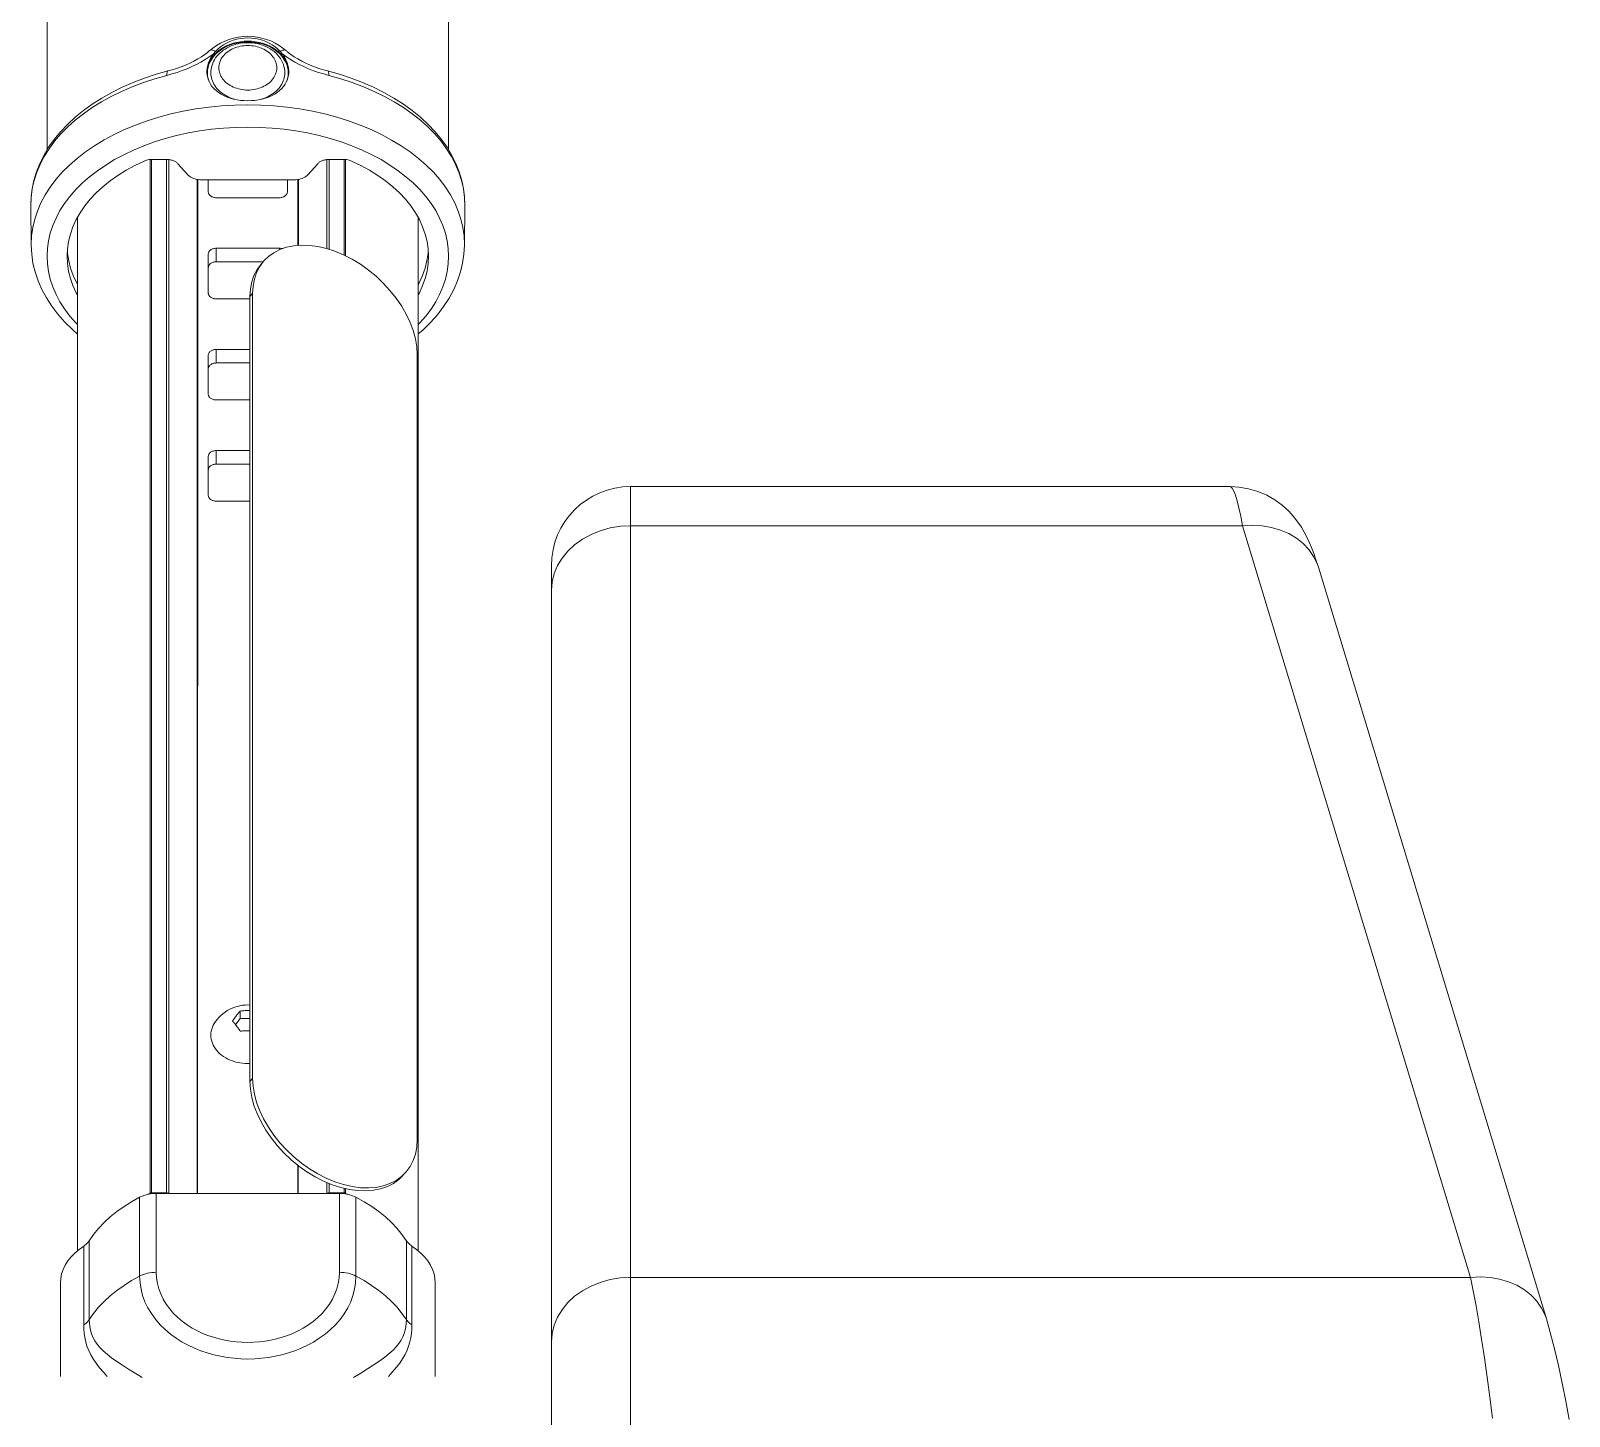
# Model space of a CAD drawing. Header units: centimetres. Extents: x 118932 to 154602, y -32682 to -23521.
# Drawn here: x 129671.52 to 129700.65, y -27711.96 to -27685.74 of the extents above; entities that cross this region are included whole.
import ezdxf

# ---------------------------------------------------------------- set-up
doc = ezdxf.new("R2010")
doc.units = ezdxf.units.CM
doc.header["$LTSCALE"] = 50
doc.header["$MEASUREMENT"] = 0
doc.layers.add('GEN_02_TF_Mobilya', color=7, linetype='Continuous', lineweight=5, true_color=0x745e3d)

# ---------------------------------------------------------------- blocks, each defined once
blk = doc.blocks.new('spor aletleri 3')
at = {"layer": 'GEN_02_TF_Mobilya'}
for p, q in [((-2.482, -94.015), (-2.482, -74.454)), ((-2.439, -94.025), (-2.439, -74.456)), ((0.557, -76.142), (0.557, -74.456)), ((0.881, -74.454), (0.881, -76.264)), ((0.91, -74.455), (0.91, -76.279)), ((-1.897, -94.025), (-1.897, -74.832)), ((-1.891, -94.025), (-1.89, -74.833)), ((0.009, -76.08), (0.009, -74.833)), ((0.016, -76.08), (0.016, -74.832)), ((-4.165, -75.552), (-4.165, -95.109)), ((2.283, -75.552), (2.283, -95.109)), ((-0.652, -76.391), (-1.541, -76.391)), ((-0.9, -78.049), (-1.541, -78.049)), ((-0.9, -78.306), (-1.541, -78.306)), ((-0.9, -79.964), (-1.541, -79.964)), ((-0.9, -80.221), (-1.541, -80.221)), ((-0.9, -90.716), (-1.085, -90.716)), ((-0.9, -91.904), (-0.85, -91.849)), ((0.009, -94.025), (0.009, -93.494)), ((0.015, -94.025), (0.015, -93.499)), ((0.557, -94.025), (0.557, -93.819)), ((0.881, -93.928), (0.881, -94.015)), ((0.955, -94.043), (0.91, -94.021))]:
    blk.add_line(p, q, dxfattribs=at)
at = {"layer": 'GEN_02_TF_Mobilya', "flags": 128}
for points in [[(-4.74, -74.269), (-4.739, -35.954)], [(2.859, -35.954), (2.858, -74.269)], [(3.169, -75.333), (3.164, -75.172), (3.144, -75.01), (3.11, -74.849), (3.062, -74.69), (2.999, -74.532), (2.922, -74.376), (2.831, -74.224), (2.726, -74.075), (2.606, -73.93), (2.474, -73.79), (2.329, -73.655), (2.172, -73.527), (2.004, -73.406), (1.824, -73.292), (1.635, -73.185), (1.437, -73.086), (1.23, -72.996), (1.016, -72.914), (0.794, -72.841), (0.567, -72.776), (0.493, -72.756), (0.406, -72.729), (0.321, -72.699), (0.238, -72.666), (0.157, -72.63), (0.08, -72.592), (0.007, -72.551), (-0.062, -72.508), (-0.127, -72.464), (-0.175, -72.427), (-0.176, -72.426), (-0.188, -72.417), (-0.199, -72.408), (-0.21, -72.399), (-0.221, -72.389), (-0.277, -72.344), (-0.349, -72.294), (-0.425, -72.25), (-0.505, -72.211), (-0.588, -72.18), (-0.674, -72.155), (-0.762, -72.137), (-0.852, -72.126), (-0.942, -72.122), (-1.032, -72.126), (-1.121, -72.137), (-1.209, -72.155), (-1.295, -72.18), (-1.378, -72.212), (-1.458, -72.25), (-1.534, -72.294), (-1.605, -72.344), (-1.66, -72.389), (-1.672, -72.399), (-1.683, -72.409), (-1.694, -72.418), (-1.706, -72.427), (-1.755, -72.465), (-1.82, -72.509), (-1.889, -72.552), (-1.963, -72.592), (-2.04, -72.63), (-2.12, -72.666), (-2.204, -72.699), (-2.289, -72.729), (-2.375, -72.756), (-2.448, -72.776), (-2.452, -72.778), (-2.459, -72.783), (-2.465, -72.793), (-2.47, -72.806), (-2.474, -72.822), (-2.476, -72.841), (-2.476, -72.863), (-2.378, -72.836), (-2.281, -72.806), (-2.185, -72.772), (-2.092, -72.736), (-2.001, -72.697), (-1.913, -72.655), (-1.828, -72.61), (-1.747, -72.563), (-1.671, -72.514), (-1.6, -72.463)], [(-0.166, -72.797), (-0.169, -72.754), (-0.179, -72.699), (-0.195, -72.646), (-0.218, -72.594), (-0.247, -72.544), (-0.282, -72.496), (-0.322, -72.451), (-0.368, -72.409), (-0.418, -72.37), (-0.473, -72.335), (-0.532, -72.304), (-0.595, -72.277), (-0.66, -72.255), (-0.728, -72.237), (-0.798, -72.225), (-0.869, -72.217), (-0.941, -72.215), (-1.012, -72.217), (-1.084, -72.225), (-1.153, -72.237), (-1.221, -72.255), (-1.287, -72.277), (-1.349, -72.304), (-1.408, -72.335), (-1.463, -72.37), (-1.514, -72.409), (-1.559, -72.451), (-1.6, -72.496), (-1.634, -72.544), (-1.663, -72.594), (-1.686, -72.646), (-1.702, -72.699), (-1.712, -72.754), (-1.716, -72.797), (-1.716, -72.777), (-1.711, -72.724), (-1.7, -72.67), (-1.684, -72.617), (-1.661, -72.565), (-1.634, -72.513), (-1.6, -72.463), (-1.593, -72.454), (-1.586, -72.445), (-1.578, -72.436), (-1.571, -72.427), (-1.563, -72.418), (-1.555, -72.409), (-1.51, -72.364), (-1.459, -72.322), (-1.404, -72.284), (-1.345, -72.25), (-1.282, -72.221), (-1.217, -72.197), (-1.15, -72.178), (-1.081, -72.165), (-1.011, -72.157), (-0.941, -72.154), (-0.87, -72.157), (-0.8, -72.165), (-0.732, -72.178), (-0.665, -72.197), (-0.599, -72.221), (-0.537, -72.25), (-0.477, -72.284), (-0.422, -72.322), (-0.372, -72.364), (-0.326, -72.409)], [(-1.678, -72.971), (-1.693, -72.922), (-1.702, -72.869), (-1.706, -72.815), (-1.702, -72.761), (-1.693, -72.707), (-1.676, -72.654), (-1.654, -72.603), (-1.625, -72.554), (-1.591, -72.506), (-1.551, -72.462), (-1.506, -72.42), (-1.456, -72.382), (-1.402, -72.347), (-1.344, -72.317), (-1.282, -72.29), (-1.217, -72.268), (-1.15, -72.251), (-1.082, -72.239), (-1.012, -72.231), (-0.941, -72.229), (-0.87, -72.231), (-0.8, -72.239), (-0.731, -72.251), (-0.664, -72.268), (-0.599, -72.29), (-0.538, -72.317), (-0.48, -72.347), (-0.425, -72.382), (-0.375, -72.42), (-0.33, -72.462), (-0.29, -72.506), (-0.256, -72.554), (-0.227, -72.603), (-0.205, -72.654), (-0.189, -72.707), (-0.179, -72.761), (-0.176, -72.815), (-0.179, -72.869), (-0.189, -72.922), (-0.204, -72.971)], [(-5.042, -76.076), (-5.042, -76.057), (-5.035, -75.9), (-5.013, -75.742), (-4.976, -75.586), (-4.925, -75.43), (-4.858, -75.277), (-4.778, -75.126), (-4.683, -74.979), (-4.575, -74.835), (-4.453, -74.696), (-4.319, -74.562), (-4.172, -74.434), (-4.014, -74.311), (-3.844, -74.195), (-3.663, -74.085), (-3.473, -73.983), (-3.273, -73.889), (-3.065, -73.802), (-2.849, -73.724), (-2.626, -73.654), (-2.397, -73.593), (-2.162, -73.54), (-1.923, -73.498), (-1.681, -73.464), (-1.436, -73.44), (-1.189, -73.426), (-0.941, -73.421), (-0.693, -73.426), (-0.446, -73.44), (-0.2, -73.464), (0.042, -73.498), (0.281, -73.541), (0.515, -73.593), (0.745, -73.654), (0.968, -73.724), (1.184, -73.802), (1.392, -73.889), (1.591, -73.983), (1.782, -74.086), (1.962, -74.195), (2.132, -74.311), (2.291, -74.434), (2.437, -74.562), (2.572, -74.696), (2.694, -74.835), (2.802, -74.979), (2.897, -75.126), (2.977, -75.277), (3.043, -75.43), (3.095, -75.586), (3.131, -75.742), (3.153, -75.9), (3.161, -76.057), (3.161, -76.077), (3.169, -75.333), (3.169, -75.333), (3.169, -75.314), (3.162, -75.159), (3.141, -75.005), (3.105, -74.85), (3.056, -74.697), (2.992, -74.546), (2.914, -74.397), (2.822, -74.251), (2.717, -74.109), (2.599, -73.971), (2.468, -73.838), (2.326, -73.711), (2.172, -73.589), (2.007, -73.473), (1.831, -73.363), (1.646, -73.261), (1.451, -73.166), (1.248, -73.078), (1.037, -72.998), (0.819, -72.927), (0.595, -72.863), (0.496, -72.836), (0.399, -72.806), (0.304, -72.773), (0.211, -72.736), (0.12, -72.697), (0.032, -72.655), (-0.053, -72.611), (-0.134, -72.563), (-0.21, -72.514), (-0.281, -72.463), (-0.248, -72.513), (-0.22, -72.565), (-0.198, -72.617), (-0.181, -72.67), (-0.17, -72.724), (-0.166, -72.777), (-0.166, -72.797), (-0.167, -72.83), (-0.175, -72.881), (-0.188, -72.931), (-0.207, -72.98), (-0.232, -73.026), (-0.263, -73.07), (-0.299, -73.112), (-0.34, -73.151), (-0.386, -73.186), (-0.436, -73.218), (-0.491, -73.247), (-0.548, -73.272), (-0.609, -73.293), (-0.673, -73.311), (-0.738, -73.325), (-0.805, -73.335), (-0.872, -73.34), (-0.941, -73.342), (-1.009, -73.34), (-1.076, -73.335), (-1.143, -73.325), (-1.209, -73.311), (-1.272, -73.293), (-1.333, -73.272), (-1.391, -73.247), (-1.445, -73.218), (-1.495, -73.186), (-1.541, -73.151), (-1.582, -73.112), (-1.619, -73.07), (-1.649, -73.026), (-1.674, -72.98), (-1.693, -72.931), (-1.707, -72.881), (-1.714, -72.83), (-1.716, -72.797)], [(-1.66, -72.389), (-1.655, -72.385), (-1.645, -72.382), (-1.634, -72.38), (-1.621, -72.382), (-1.606, -72.385), (-1.59, -72.391), (-1.573, -72.399), (-1.555, -72.409)], [(-1.194, -73.314), (-1.218, -73.307), (-1.255, -73.294), (-1.291, -73.279), (-1.325, -73.263), (-1.359, -73.245), (-1.391, -73.225), (-1.421, -73.205), (-1.45, -73.183), (-1.477, -73.159), (-1.502, -73.135), (-1.525, -73.109), (-1.547, -73.083), (-1.566, -73.055), (-1.583, -73.027), (-1.598, -72.998), (-1.611, -72.968), (-1.622, -72.938), (-1.63, -72.908), (-1.636, -72.877), (-1.639, -72.846), (-1.641, -72.815), (-1.639, -72.778), (-1.635, -72.742), (-1.628, -72.705), (-1.618, -72.67), (-1.605, -72.634), (-1.59, -72.6), (-1.571, -72.566), (-1.55, -72.533), (-1.527, -72.501), (-1.501, -72.471), (-1.472, -72.441), (-1.441, -72.414), (-1.407, -72.388), (-1.372, -72.363), (-1.334, -72.341), (-1.295, -72.321), (-1.254, -72.303), (-1.212, -72.288), (-1.168, -72.274), (-1.124, -72.263), (-1.079, -72.255), (-1.033, -72.248), (-0.987, -72.245), (-0.941, -72.244), (-0.89, -72.245), (-0.84, -72.249), (-0.791, -72.257), (-0.742, -72.267), (-0.694, -72.28), (-0.648, -72.295), (-0.602, -72.314), (-0.559, -72.335), (-0.517, -72.359), (-0.478, -72.385), (-0.441, -72.413), (-0.407, -72.443), (-0.376, -72.476), (-0.348, -72.51), (-0.323, -72.545), (-0.301, -72.582), (-0.283, -72.619), (-0.268, -72.657), (-0.256, -72.696), (-0.248, -72.735), (-0.243, -72.775), (-0.241, -72.815), (-0.242, -72.846), (-0.246, -72.877), (-0.252, -72.908), (-0.26, -72.938), (-0.27, -72.968), (-0.283, -72.998), (-0.298, -73.027), (-0.315, -73.055), (-0.335, -73.083), (-0.356, -73.109), (-0.379, -73.135), (-0.405, -73.159), (-0.432, -73.183), (-0.46, -73.205), (-0.491, -73.225), (-0.523, -73.245), (-0.556, -73.263), (-0.591, -73.279), (-0.627, -73.294), (-0.664, -73.307), (-0.687, -73.314)], [(-0.221, -72.389), (-0.227, -72.385), (-0.236, -72.382), (-0.248, -72.38), (-0.261, -72.382), (-0.275, -72.385), (-0.291, -72.391), (-0.308, -72.399), (-0.326, -72.409), (-0.318, -72.418), (-0.311, -72.427), (-0.303, -72.436), (-0.296, -72.445), (-0.289, -72.454), (-0.282, -72.463)], [(-2.448, -72.776), (-2.676, -72.841), (-2.898, -72.914), (-3.112, -72.996), (-3.319, -73.086), (-3.517, -73.185), (-3.707, -73.292), (-3.886, -73.406), (-4.054, -73.528), (-4.211, -73.656), (-4.356, -73.79), (-4.488, -73.93), (-4.607, -74.074), (-4.712, -74.223), (-4.803, -74.376), (-4.88, -74.531), (-4.943, -74.689), (-4.992, -74.849), (-5.026, -75.01), (-5.045, -75.171), (-5.051, -75.333)], [(0.567, -72.776), (0.57, -72.778), (0.578, -72.783), (0.584, -72.793), (0.589, -72.806), (0.592, -72.822), (0.594, -72.841), (0.595, -72.863)], [(-2.476, -72.863), (-2.701, -72.927), (-2.919, -72.998), (-3.13, -73.078), (-3.333, -73.166), (-3.527, -73.261), (-3.712, -73.363), (-3.888, -73.473), (-4.053, -73.589), (-4.207, -73.711), (-4.35, -73.838), (-4.48, -73.971), (-4.598, -74.109), (-4.703, -74.251), (-4.795, -74.397), (-4.873, -74.546), (-4.937, -74.697), (-4.987, -74.85), (-5.022, -75.004), (-5.044, -75.159), (-5.051, -75.314), (-5.051, -75.333), (-5.051, -75.333), (-5.042, -76.076)], [(2.283, -77.578), (2.315, -77.546), (2.428, -77.418), (2.528, -77.285), (2.616, -77.148), (2.691, -77.008), (2.752, -76.866), (2.8, -76.722), (2.834, -76.577), (2.854, -76.431), (2.861, -76.285), (2.854, -76.139), (2.834, -75.993), (2.8, -75.848), (2.752, -75.704), (2.691, -75.562), (2.616, -75.422), (2.528, -75.286), (2.428, -75.152), (2.315, -75.024), (2.19, -74.899), (2.054, -74.78), (1.907, -74.667), (1.75, -74.559), (1.583, -74.457), (1.406, -74.363), (1.221, -74.275), (1.028, -74.195), (0.828, -74.122), (0.621, -74.057), (0.409, -74.001), (0.192, -73.952), (-0.03, -73.913), (-0.255, -73.882), (-0.482, -73.859), (-0.711, -73.846), (-0.941, -73.841), (-1.171, -73.846), (-1.399, -73.859), (-1.627, -73.882), (-1.852, -73.913), (-2.073, -73.952), (-2.29, -74.001), (-2.503, -74.057), (-2.709, -74.122), (-2.91, -74.195), (-3.103, -74.275), (-3.288, -74.363), (-3.464, -74.457), (-3.631, -74.559), (-3.789, -74.666), (-3.936, -74.78), (-4.072, -74.899), (-4.197, -75.023), (-4.309, -75.152), (-4.41, -75.285), (-4.497, -75.422), (-4.572, -75.562), (-4.633, -75.704), (-4.681, -75.848), (-4.715, -75.993), (-4.736, -76.139), (-4.742, -76.285), (-4.736, -76.431), (-4.715, -76.577), (-4.681, -76.722), (-4.633, -76.866), (-4.572, -77.008), (-4.497, -77.148), (-4.41, -77.284), (-4.309, -77.418), (-4.197, -77.546), (-4.165, -77.578)], [(0.197, -74.743), (0.18, -74.76), (0.16, -74.775), (0.138, -74.79), (0.113, -74.802), (0.087, -74.813), (0.059, -74.822), (0.029, -74.83), (-0.001, -74.835), (-0.032, -74.838), (-0.063, -74.839), (-1.818, -74.839), (-1.85, -74.838), (-1.88, -74.835), (-1.911, -74.83), (-1.94, -74.822), (-1.968, -74.813), (-1.995, -74.802), (-2.019, -74.79), (-2.041, -74.775), (-2.061, -74.76), (-2.078, -74.743), (-2.266, -74.534), (-2.274, -74.525), (-2.284, -74.516), (-2.294, -74.508), (-2.305, -74.501), (-2.317, -74.493), (-2.33, -74.487), (-2.343, -74.481), (-2.357, -74.475), (-2.372, -74.47), (-2.386, -74.466), (-2.402, -74.462), (-2.417, -74.459), (-2.433, -74.457), (-2.449, -74.455), (-2.466, -74.454), (-2.482, -74.454), (-2.758, -74.454), (-2.784, -74.454), (-2.809, -74.457), (-2.833, -74.461), (-2.857, -74.467), (-2.88, -74.474), (-2.901, -74.483), (-3.077, -74.567), (-3.243, -74.658), (-3.401, -74.756), (-3.548, -74.861), (-3.684, -74.971), (-3.809, -75.086), (-3.923, -75.207), (-4.024, -75.332), (-4.113, -75.461), (-4.188, -75.593), (-4.251, -75.728), (-4.299, -75.865), (-4.334, -76.004), (-4.355, -76.144), (-4.362, -76.269), (-4.362, -76.285), (-4.355, -76.426), (-4.334, -76.566), (-4.299, -76.705), (-4.251, -76.842), (-4.188, -76.977), (-4.165, -77.018)], [(-2.837, -94.043), (-2.791, -94.021), (-2.791, -74.455)], [(-2.791, -94.021), (-2.787, -94.019), (-2.783, -94.018), (-2.778, -94.017), (-2.773, -94.016), (-2.768, -94.015), (-2.763, -94.015), (-2.762, -74.454)], [(0.601, -76.156), (0.601, -74.454), (0.584, -74.454), (0.568, -74.455), (0.552, -74.457), (0.536, -74.459), (0.52, -74.462), (0.505, -74.466), (0.49, -74.47), (0.476, -74.475), (0.462, -74.481), (0.448, -74.487), (0.436, -74.493), (0.424, -74.501), (0.413, -74.508), (0.402, -74.516), (0.393, -74.525), (0.384, -74.534), (0.197, -74.743)], [(2.283, -77.018), (2.307, -76.977), (2.369, -76.842), (2.418, -76.705), (2.453, -76.566), (2.474, -76.426), (2.481, -76.285), (2.481, -76.269), (2.474, -76.144), (2.453, -76.004), (2.418, -75.865), (2.369, -75.728), (2.307, -75.593), (2.231, -75.461), (2.143, -75.332), (2.042, -75.207), (1.928, -75.086), (1.803, -74.971), (1.667, -74.861), (1.519, -74.756), (1.362, -74.658), (1.196, -74.567), (1.02, -74.483), (0.998, -74.474), (0.976, -74.467), (0.952, -74.461), (0.927, -74.457), (0.902, -74.454), (0.877, -74.454), (0.601, -74.454)], [(-1.691, -74.839), (-1.691, -75.062), (-1.69, -75.074), (-1.688, -75.085), (-1.684, -75.096), (-1.679, -75.106), (-1.673, -75.116), (-1.665, -75.126), (-1.656, -75.135), (-1.647, -75.143), (-1.636, -75.151), (-1.624, -75.158), (-1.611, -75.164), (-1.598, -75.168), (-1.584, -75.172), (-1.57, -75.175), (-1.555, -75.177), (-1.541, -75.177), (-0.341, -75.177), (-0.326, -75.177), (-0.312, -75.175), (-0.297, -75.172), (-0.284, -75.168), (-0.27, -75.164), (-0.258, -75.158), (-0.246, -75.151), (-0.235, -75.143), (-0.225, -75.135), (-0.216, -75.126), (-0.209, -75.116), (-0.202, -75.106), (-0.197, -75.096), (-0.194, -75.085), (-0.192, -75.074), (-0.191, -75.062), (-0.191, -74.839)], [(-4.165, -77.758), (-4.262, -77.674), (-4.406, -77.532), (-4.536, -77.384), (-4.652, -77.231), (-4.754, -77.073), (-4.84, -76.912), (-4.911, -76.748), (-4.967, -76.582), (-5.008, -76.414), (-5.033, -76.245), (-5.042, -76.076)], [(-4.356, -76.166), (-4.353, -76.234), (-4.332, -76.374), (-4.297, -76.513), (-4.249, -76.65), (-4.186, -76.785), (-4.165, -76.823)], [(-0.9, -77.092), (-1.541, -77.092), (-1.555, -77.091), (-1.57, -77.09), (-1.584, -77.087), (-1.598, -77.083), (-1.611, -77.078), (-1.624, -77.072), (-1.636, -77.066), (-1.647, -77.058), (-1.657, -77.05), (-1.665, -77.041), (-1.673, -77.031), (-1.679, -77.021), (-1.684, -77.01), (-1.688, -76.999), (-1.69, -76.988), (-1.691, -76.977), (-1.691, -76.249), (-1.69, -76.238), (-1.688, -76.227), (-1.684, -76.216), (-1.679, -76.205), (-1.673, -76.195), (-1.665, -76.185), (-1.657, -76.176), (-1.647, -76.168), (-1.636, -76.161), (-1.624, -76.154), (-1.611, -76.148), (-1.598, -76.143), (-1.584, -76.139), (-1.57, -76.137), (-1.555, -76.135), (-1.541, -76.134), (-1.541, -76.391), (-1.555, -76.392), (-1.57, -76.394), (-1.584, -76.396), (-1.598, -76.4), (-1.611, -76.405), (-1.624, -76.411), (-1.636, -76.418), (-1.647, -76.425), (-1.657, -76.433), (-1.665, -76.443), (-1.673, -76.452), (-1.679, -76.462), (-1.684, -76.473), (-1.688, -76.484), (-1.69, -76.495), (-1.691, -76.506)], [(-1.541, -76.134), (-0.341, -76.134), (-0.341, -76.162)], [(-0.287, -76.142), (-0.297, -76.139), (-0.312, -76.137), (-0.326, -76.135), (-0.341, -76.134)], [(3.161, -76.077), (3.151, -76.245), (3.126, -76.414), (3.086, -76.583), (3.029, -76.751), (2.957, -76.916), (2.87, -77.078), (2.767, -77.237), (2.649, -77.392), (2.516, -77.54), (2.371, -77.683), (2.283, -77.757)], [(2.283, -76.823), (2.305, -76.786), (2.367, -76.65), (2.416, -76.513), (2.451, -76.374), (2.472, -76.234), (2.475, -76.166)], [(-0.68, -76.423), (-0.691, -76.435), (-0.765, -76.536), (-0.824, -76.649), (-0.866, -76.773), (-0.891, -76.905), (-0.9, -77.047), (-0.85, -76.991)], [(-0.9, -77.047), (-0.9, -91.904), (-0.891, -92.052), (-0.866, -92.204), (-0.824, -92.359), (-0.765, -92.515), (-0.691, -92.671), (-0.602, -92.825), (-0.5, -92.975), (-0.384, -93.12), (-0.258, -93.258), (-0.121, -93.387), (0.024, -93.507), (0.177, -93.615), (0.334, -93.711), (0.495, -93.793), (0.658, -93.861), (0.821, -93.914), (0.982, -93.951), (1.14, -93.972), (1.292, -93.977), (1.438, -93.966), (1.574, -93.938), (1.701, -93.894), (1.816, -93.835), (1.919, -93.761), (1.997, -93.685)], [(-0.9, -79.006), (-1.541, -79.006), (-1.555, -79.006), (-1.57, -79.004), (-1.584, -79.001), (-1.598, -78.998), (-1.611, -78.993), (-1.624, -78.987), (-1.636, -78.98), (-1.647, -78.973), (-1.657, -78.964), (-1.665, -78.955), (-1.673, -78.946), (-1.679, -78.935), (-1.684, -78.925), (-1.688, -78.914), (-1.69, -78.903), (-1.691, -78.891), (-1.691, -78.164), (-1.69, -78.153), (-1.688, -78.141), (-1.684, -78.131), (-1.679, -78.12), (-1.673, -78.11), (-1.665, -78.1), (-1.657, -78.091), (-1.647, -78.083), (-1.636, -78.075), (-1.624, -78.068), (-1.611, -78.063), (-1.598, -78.058), (-1.584, -78.054), (-1.57, -78.051), (-1.555, -78.05), (-1.541, -78.049), (-1.541, -78.306), (-1.555, -78.307), (-1.57, -78.308), (-1.584, -78.311), (-1.598, -78.315), (-1.611, -78.32), (-1.624, -78.325), (-1.636, -78.332), (-1.647, -78.34), (-1.657, -78.348), (-1.665, -78.357), (-1.673, -78.367), (-1.679, -78.377), (-1.684, -78.388), (-1.688, -78.399), (-1.69, -78.41), (-1.691, -78.421)], [(-0.9, -80.921), (-1.541, -80.921), (-1.555, -80.92), (-1.57, -80.919), (-1.584, -80.916), (-1.598, -80.912), (-1.611, -80.907), (-1.624, -80.902), (-1.636, -80.895), (-1.647, -80.887), (-1.657, -80.879), (-1.665, -80.87), (-1.673, -80.86), (-1.679, -80.85), (-1.684, -80.839), (-1.688, -80.828), (-1.69, -80.817), (-1.691, -80.806), (-1.691, -80.078), (-1.69, -80.067), (-1.688, -80.056), (-1.684, -80.045), (-1.679, -80.035), (-1.673, -80.024), (-1.665, -80.015), (-1.657, -80.006), (-1.647, -79.997), (-1.636, -79.99), (-1.624, -79.983), (-1.611, -79.977), (-1.598, -79.972), (-1.584, -79.969), (-1.57, -79.966), (-1.555, -79.964), (-1.541, -79.964), (-1.541, -80.221), (-1.555, -80.221), (-1.57, -80.223), (-1.584, -80.226), (-1.598, -80.229), (-1.611, -80.234), (-1.624, -80.24), (-1.636, -80.247), (-1.647, -80.254), (-1.657, -80.263), (-1.665, -80.272), (-1.673, -80.281), (-1.679, -80.292), (-1.684, -80.302), (-1.688, -80.313), (-1.69, -80.324), (-1.691, -80.336)], [(4.808, -82.608), (4.82, -82.449), (4.859, -82.292), (4.922, -82.141), (5.009, -81.998), (5.118, -81.865), (5.247, -81.745), (5.394, -81.639), (5.557, -81.551), (5.733, -81.48), (5.919, -81.429), (6.112, -81.397), (6.307, -81.387), (17.893, -81.387), (17.857, -81.207), (17.822, -81.05), (17.788, -80.918), (17.756, -80.811), (17.726, -80.73), (17.697, -80.676), (17.671, -80.649), (17.659, -80.646), (17.821, -80.654), (18.005, -80.685), (18.183, -80.738), (18.351, -80.81), (18.505, -80.899), (18.642, -81), (18.761, -81.107), (18.859, -81.214), (18.941, -81.319), (19.006, -81.416), (19.061, -81.509), (19.109, -81.601), (19.154, -81.695), (19.197, -81.798), (19.241, -81.913), (19.288, -82.048), (19.328, -82.173), (19.304, -82.104), (19.237, -81.966), (19.149, -81.838), (19.04, -81.723), (18.913, -81.621), (18.77, -81.536), (18.612, -81.468), (18.442, -81.419), (18.264, -81.388), (18.08, -81.378), (17.893, -81.387), (22.209, -95.615), (6.307, -95.615), (6.111, -95.625), (5.919, -95.656), (5.733, -95.708), (5.557, -95.778), (5.394, -95.867), (5.247, -95.972), (5.117, -96.092), (5.008, -96.225), (4.922, -96.369), (4.859, -96.52), (4.82, -96.677), (4.807, -96.836)], [(22.79, -108.837), (6.307, -108.837), (6.307, -80.645), (17.66, -80.646)], [(4.807, -107.338), (4.807, -107.326), (4.808, -82.147), (4.808, -82.145)], [(19.328, -82.173), (19.328, -82.173), (23.644, -96.4), (23.621, -96.332), (23.554, -96.194), (23.466, -96.066), (23.357, -95.95), (23.23, -95.849), (23.086, -95.764), (22.928, -95.696), (22.759, -95.646), (22.581, -95.616), (22.397, -95.605), (22.209, -95.615), (22.261, -95.87), (22.314, -96.152), (22.366, -96.458), (22.419, -96.786), (22.472, -97.135), (22.524, -97.501), (22.575, -97.883), (22.624, -98.276)], [(-0.9, -90.459), (-0.941, -90.457), (-0.991, -90.459), (-1.041, -90.464), (-1.091, -90.472), (-1.14, -90.484), (-1.189, -90.499), (-1.237, -90.518), (-1.283, -90.54), (-1.329, -90.565), (-1.372, -90.593), (-1.413, -90.623), (-1.453, -90.657), (-1.489, -90.693), (-1.523, -90.731), (-1.553, -90.77), (-1.577, -90.807), (-1.597, -90.843), (-1.612, -90.879), (-1.625, -90.916), (-1.634, -90.954), (-1.639, -90.992), (-1.641, -91.03), (-1.639, -91.068), (-1.634, -91.106), (-1.625, -91.144), (-1.612, -91.181), (-1.597, -91.217), (-1.577, -91.253), (-1.555, -91.287), (-1.53, -91.32), (-1.501, -91.351), (-1.47, -91.381), (-1.436, -91.409), (-1.399, -91.435), (-1.36, -91.459), (-1.319, -91.481), (-1.276, -91.5), (-1.232, -91.518), (-1.185, -91.532), (-1.138, -91.544), (-1.09, -91.554), (-1.041, -91.561), (-0.991, -91.565), (-0.941, -91.566), (-0.9, -91.565)], [(-0.9, -90.947), (-0.915, -90.946), (-0.941, -90.946), (-0.967, -90.946), (-0.992, -90.947), (-1.016, -90.949), (-1.04, -90.95), (-1.063, -90.953), (-1.085, -90.956), (-1.095, -90.939), (-1.106, -90.924), (-1.116, -90.908), (-1.126, -90.893), (-1.137, -90.879), (-1.147, -90.864), (-1.157, -90.85), (-1.168, -90.837), (-1.178, -90.824), (-1.189, -90.811), (-1.199, -90.798), (-1.209, -90.787), (-1.219, -90.775), (-1.23, -90.764), (-1.219, -90.748), (-1.209, -90.732), (-1.199, -90.717), (-1.189, -90.702), (-1.178, -90.687), (-1.168, -90.673), (-1.157, -90.659), (-1.147, -90.645), (-1.137, -90.632), (-1.126, -90.619), (-1.116, -90.607), (-1.106, -90.595), (-1.095, -90.584), (-1.085, -90.573), (-1.063, -90.57), (-1.04, -90.568), (-1.016, -90.566), (-0.992, -90.564), (-0.967, -90.563), (-0.941, -90.563), (-0.915, -90.563), (-0.9, -90.564)], [(-1.085, -90.573), (-1.085, -90.716), (-1.172, -90.831)], [(-4.49, -97.487), (-4.49, -95.718), (-4.484, -95.632), (-4.467, -95.547), (-4.439, -95.463), (-4.399, -95.382), (-4.348, -95.302), (-4.288, -95.226), (-4.217, -95.153), (-4.137, -95.085), (-4.048, -95.021), (-4.026, -95.006), (-4.006, -94.99), (-3.988, -94.974), (-3.971, -94.956), (-3.956, -94.938), (-3.86, -94.801), (-3.766, -94.687), (-3.661, -94.576), (-3.546, -94.47), (-3.421, -94.368), (-3.285, -94.272), (-3.142, -94.182), (-2.989, -94.097), (-2.942, -94.075), (-2.893, -94.057), (-2.841, -94.043), (-2.786, -94.033), (-2.731, -94.027), (-2.674, -94.025), (0.792, -94.025), (0.849, -94.027), (0.905, -94.033), (0.959, -94.043), (1.011, -94.057), (1.061, -94.075), (1.107, -94.097)], [(-2.447, -94.025), (-2.449, -94.023), (-2.453, -94.021), (-2.457, -94.019), (-2.462, -94.018), (-2.467, -94.017), (-2.472, -94.016), (-2.477, -94.015), (-2.482, -94.015), (-2.763, -94.015)], [(-2.674, -94.025), (-2.674, -95.518), (-2.668, -95.623), (-2.652, -95.727), (-2.626, -95.828), (-2.589, -95.928), (-2.542, -96.025), (-2.486, -96.119), (-2.42, -96.21), (-2.346, -96.296), (-2.264, -96.375), (-2.178, -96.448), (-2.087, -96.514), (-1.992, -96.573), (-1.895, -96.626), (-1.796, -96.673), (-1.695, -96.713), (-1.592, -96.748), (-1.486, -96.778), (-1.379, -96.803), (-1.27, -96.821), (-1.16, -96.835), (-1.051, -96.843), (-0.941, -96.846), (-0.831, -96.843), (-0.722, -96.835), (-0.612, -96.821), (-0.503, -96.803), (-0.396, -96.778), (-0.29, -96.748), (-0.187, -96.713), (-0.086, -96.673), (0.014, -96.626), (0.11, -96.573), (0.205, -96.514), (0.296, -96.448), (0.383, -96.375), (0.464, -96.296), (0.538, -96.21), (0.604, -96.119), (0.66, -96.025), (0.707, -95.928), (0.744, -95.828), (0.77, -95.727), (0.786, -95.623), (0.792, -95.518), (0.792, -94.025)], [(0.565, -94.025), (0.567, -94.023), (0.571, -94.021), (0.575, -94.02), (0.58, -94.018), (0.585, -94.017), (0.59, -94.016), (0.595, -94.015), (0.6, -94.015), (0.6, -93.837)], [(0.91, -93.934), (0.91, -94.021), (0.905, -94.019), (0.901, -94.018), (0.896, -94.017), (0.891, -94.016), (0.886, -94.015), (0.881, -94.015), (0.6, -94.015)], [(-2.989, -94.097), (-2.989, -95.59), (-2.982, -95.714), (-2.963, -95.836), (-2.932, -95.957), (-2.889, -96.074), (-2.834, -96.189), (-2.767, -96.3), (-2.689, -96.407), (-2.601, -96.509), (-2.505, -96.603), (-2.403, -96.689), (-2.295, -96.767), (-2.183, -96.837), (-2.069, -96.899), (-1.952, -96.954), (-1.832, -97.003), (-1.71, -97.044), (-1.585, -97.079), (-1.458, -97.108), (-1.329, -97.13), (-1.2, -97.146), (-1.071, -97.156), (-0.941, -97.159), (-0.811, -97.156), (-0.682, -97.146), (-0.552, -97.13), (-0.424, -97.108), (-0.297, -97.079), (-0.172, -97.044), (-0.05, -97.003), (0.07, -96.954), (0.187, -96.899), (0.302, -96.837), (0.413, -96.767), (0.521, -96.689), (0.623, -96.603), (0.719, -96.509), (0.807, -96.408), (0.885, -96.301), (0.952, -96.189), (1.007, -96.074), (1.05, -95.957), (1.081, -95.837), (1.1, -95.714), (1.107, -95.59), (1.107, -94.097), (1.26, -94.182), (1.404, -94.272), (1.539, -94.369), (1.664, -94.47), (1.78, -94.576), (1.885, -94.687), (1.978, -94.801), (2.074, -94.938)], [(-3.943, -94.919), (-3.943, -96.413), (-3.941, -96.479), (-3.934, -96.545), (-3.92, -96.613), (-3.9, -96.681), (-3.872, -96.748), (-3.837, -96.814), (-3.793, -96.878), (-3.74, -96.941), (-3.677, -97.005), (-3.604, -97.069), (-3.519, -97.136), (-3.422, -97.206), (-3.314, -97.278), (-3.197, -97.353), (-3.072, -97.43), (-2.941, -97.511)], [(1.059, -97.511), (1.198, -97.425), (1.328, -97.344), (1.45, -97.266), (1.56, -97.192), (1.655, -97.122), (1.738, -97.056), (1.808, -96.992), (1.868, -96.93), (1.919, -96.867), (1.96, -96.805), (1.993, -96.742), (2.019, -96.678), (2.038, -96.613), (2.051, -96.548), (2.059, -96.481), (2.061, -96.413), (2.061, -94.92)], [(2.074, -94.938), (2.089, -94.956), (2.106, -94.974), (2.124, -94.99), (2.144, -95.006), (2.166, -95.021), (2.255, -95.085), (2.335, -95.153), (2.406, -95.226), (2.467, -95.302), (2.517, -95.382), (2.557, -95.464), (2.585, -95.547), (2.602, -95.632), (2.608, -95.718), (2.608, -97.487)], [(-4.048, -95.021), (-4.048, -96.515), (-4.046, -96.591), (-4.04, -96.669), (-4.028, -96.751), (-4.01, -96.833), (-3.986, -96.915), (-3.954, -96.997), (-3.916, -97.077), (-3.87, -97.158), (-3.815, -97.24), (-3.75, -97.323), (-3.676, -97.409), (-3.601, -97.487)], [(0.792, -95.518), (0.834, -95.519), (0.877, -95.523), (0.918, -95.529), (0.959, -95.537), (0.999, -95.547), (1.037, -95.559), (1.073, -95.574), (1.107, -95.59), (1.259, -95.675), (1.403, -95.766), (1.538, -95.862), (1.664, -95.963), (1.779, -96.069), (1.884, -96.18), (1.978, -96.295), (2.074, -96.432), (2.089, -96.45), (2.106, -96.467), (2.124, -96.484), (2.144, -96.5), (2.166, -96.515), (2.166, -95.021)], [(-4.048, -96.515), (-4.026, -96.5), (-4.006, -96.484), (-3.988, -96.467), (-3.971, -96.45), (-3.956, -96.431), (-3.86, -96.295), (-3.766, -96.18), (-3.661, -96.069), (-3.546, -95.963), (-3.42, -95.862), (-3.285, -95.765), (-3.141, -95.675), (-2.989, -95.59), (-2.955, -95.574), (-2.918, -95.559), (-2.88, -95.547), (-2.841, -95.537), (-2.8, -95.529), (-2.759, -95.523), (-2.716, -95.519), (-2.674, -95.518)], [(24.077, -98.304), (24.012, -97.956), (23.944, -97.616), (23.873, -97.284), (23.797, -96.964), (23.717, -96.655), (23.644, -96.4)], [(1.72, -97.487), (1.795, -97.408), (1.871, -97.32), (1.935, -97.236), (1.99, -97.154), (2.036, -97.073), (2.074, -96.993), (2.104, -96.914), (2.128, -96.834), (2.145, -96.755), (2.157, -96.675), (2.164, -96.595), (2.166, -96.515)]]:
    blk.add_lwpolyline(points, dxfattribs=at)
for points in [[(-0.941, -72.297), (-0.977, -72.298), (-1.012, -72.301), (-1.048, -72.305), (-1.083, -72.311), (-1.117, -72.319), (-1.151, -72.329), (-1.184, -72.341), (-1.216, -72.354), (-1.246, -72.368), (-1.275, -72.384), (-1.303, -72.402), (-1.33, -72.42), (-1.354, -72.441), (-1.377, -72.462), (-1.398, -72.484), (-1.417, -72.508), (-1.434, -72.532), (-1.449, -72.557), (-1.461, -72.583), (-1.472, -72.609), (-1.48, -72.636), (-1.486, -72.663), (-1.489, -72.691), (-1.491, -72.718), (-1.489, -72.746), (-1.486, -72.773), (-1.48, -72.8), (-1.472, -72.827), (-1.461, -72.854), (-1.449, -72.879), (-1.434, -72.905), (-1.417, -72.929), (-1.398, -72.952), (-1.377, -72.975), (-1.354, -72.996), (-1.33, -73.016), (-1.303, -73.035), (-1.275, -73.052), (-1.246, -73.069), (-1.216, -73.083), (-1.184, -73.096), (-1.151, -73.107), (-1.117, -73.117), (-1.083, -73.125), (-1.048, -73.131), (-1.012, -73.136), (-0.977, -73.139), (-0.941, -73.139), (-0.905, -73.139), (-0.869, -73.136), (-0.833, -73.131), (-0.798, -73.125), (-0.764, -73.117), (-0.73, -73.107), (-0.698, -73.096), (-0.666, -73.083), (-0.635, -73.069), (-0.606, -73.052), (-0.578, -73.035), (-0.552, -73.016), (-0.527, -72.996), (-0.504, -72.975), (-0.484, -72.952), (-0.465, -72.929), (-0.448, -72.905), (-0.433, -72.879), (-0.42, -72.854), (-0.41, -72.827), (-0.401, -72.8), (-0.396, -72.773), (-0.392, -72.746), (-0.391, -72.718), (-0.392, -72.691), (-0.396, -72.663), (-0.401, -72.636), (-0.41, -72.609), (-0.42, -72.583), (-0.433, -72.557), (-0.448, -72.532), (-0.465, -72.508), (-0.484, -72.484), (-0.504, -72.462), (-0.527, -72.441), (-0.552, -72.42), (-0.578, -72.402), (-0.606, -72.384), (-0.635, -72.368), (-0.666, -72.354), (-0.698, -72.341), (-0.73, -72.329), (-0.764, -72.319), (-0.798, -72.311), (-0.833, -72.305), (-0.869, -72.301), (-0.905, -72.298)], [(2.047, -93.629), (2.058, -93.617), (2.132, -93.516), (2.19, -93.403), (2.233, -93.279), (2.258, -93.147), (2.267, -93.005), (2.267, -78.148), (2.258, -78), (2.233, -77.849), (2.191, -77.694), (2.132, -77.537), (2.058, -77.381), (1.969, -77.227), (1.867, -77.077), (1.751, -76.932), (1.624, -76.795), (1.488, -76.665), (1.342, -76.546), (1.19, -76.437), (1.033, -76.342), (0.871, -76.259), (0.709, -76.191), (0.546, -76.138), (0.385, -76.101), (0.227, -76.08), (0.075, -76.075), (-0.071, -76.087), (-0.207, -76.115), (-0.334, -76.158), (-0.45, -76.218), (-0.552, -76.292), (-0.63, -76.367), (-0.641, -76.38), (-0.715, -76.481), (-0.774, -76.594), (-0.816, -76.717), (-0.841, -76.85), (-0.85, -76.991), (-0.85, -91.849), (-0.841, -91.997), (-0.816, -92.148), (-0.774, -92.303), (-0.715, -92.459), (-0.641, -92.615), (-0.552, -92.769), (-0.45, -92.92), (-0.334, -93.064), (-0.208, -93.202), (-0.071, -93.332), (0.074, -93.451), (0.227, -93.559), (0.384, -93.655), (0.545, -93.737), (0.708, -93.805), (0.871, -93.858), (1.032, -93.896), (1.19, -93.917), (1.342, -93.922), (1.488, -93.91), (1.624, -93.882), (1.751, -93.838), (1.866, -93.779), (1.969, -93.705)]]:
    blk.add_lwpolyline(points, close=True, dxfattribs=at)
at = {"layer": 'GEN_02_TF_Mobilya'}
blk.add_arc((6.307, -82.145), 1.5, 89.9993, 179.9993, dxfattribs=at)
blk = doc.blocks.new('c blok level -1 tefriş')
blk.add_blockref('spor aletleri 3', (89.924, 927.074, -0.003))

msp = doc.modelspace()

# ---------------------------------------------------------------- block references
msp.add_blockref('c blok level -1 tefriş', (129586.651, -28540.795, 0.003))

doc.saveas('drawing.dxf')
